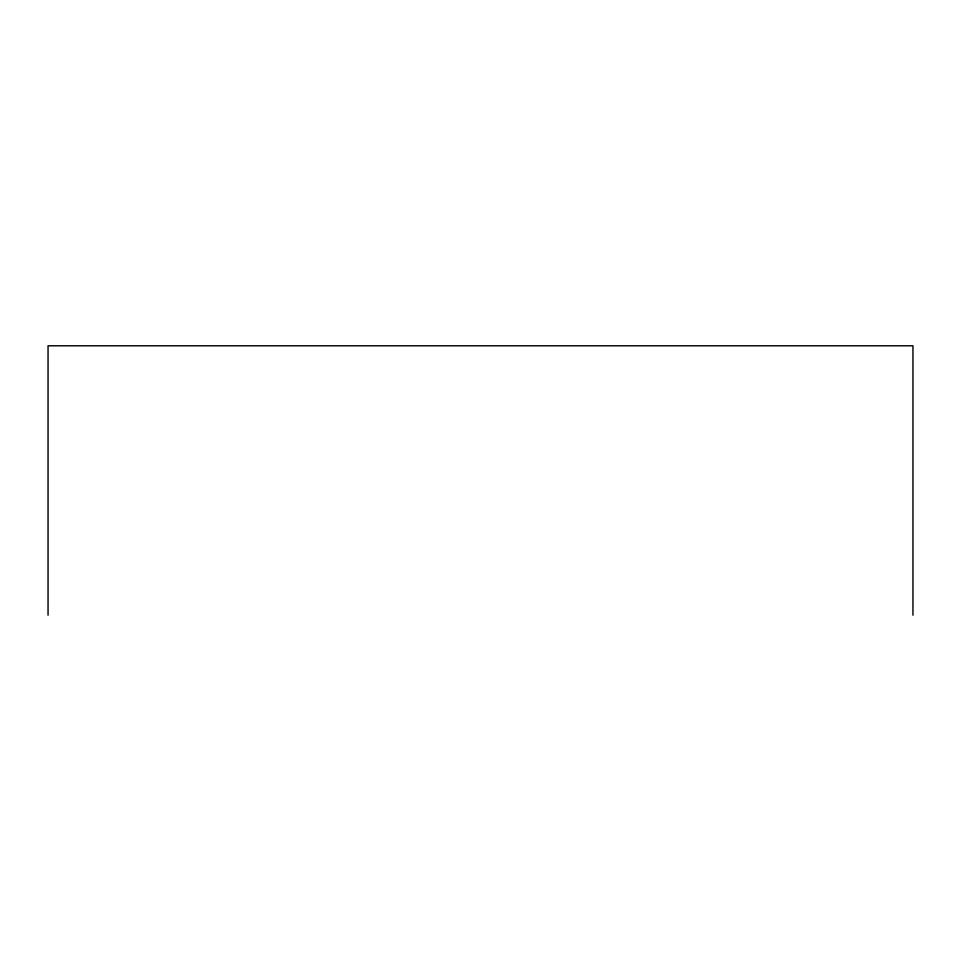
<?xml version="1.0" encoding="UTF-8"?>
<svg xmlns="http://www.w3.org/2000/svg" width="961" height="961" viewBox="0 0 961 961"><rect width="100%" height="100%" fill="white"/><g stroke="black" fill="none" stroke-linecap="round" stroke-linejoin="round"><path stroke-width="1.44" d="M912.95 615.208L912.95 345.792L48.05 345.792L48.05 615.208"/></g></svg>
